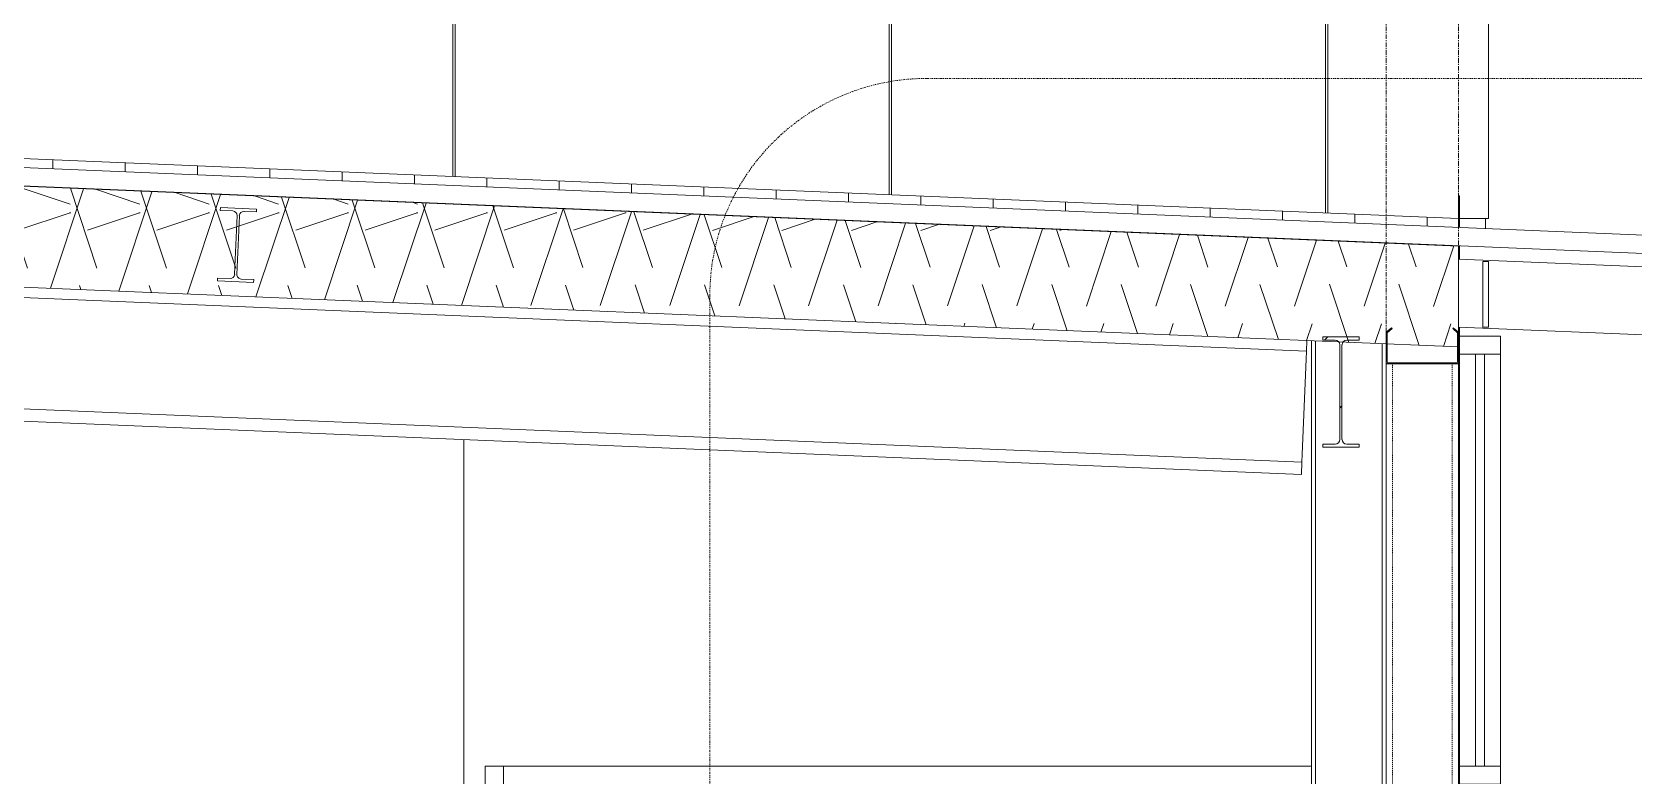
# Model space of a CAD drawing. Header units: inches. Extents: x 21386 to 98862, y -290 to 853.
# Drawn here: x 33353.4 to 33530.5, y 96.9 to 179.1 of the extents above; entities that cross this region are included whole.
import ezdxf

# ---------------------------------------------------------------- set-up
doc = ezdxf.new("R2010")
doc.units = ezdxf.units.IN
doc.header["$MEASUREMENT"] = 0
for name, pattern in [('Dash Dot 3_16_', [0.3125, 0.1875, -0.0625, 0, -0.0625]), ('Grid Line 1_2_', [0.875, 0.5, -0.125, 0.125, -0.125]), ('Hidden 1_8_', [0.1875, 0.125, -0.0625])]:
    doc.linetypes.add(name, pattern=pattern)
for name, color, linetype, lineweight in [('A-ANNO-SYMB', 150, 'Continuous', 9), ('A-CLNG', 13, 'Continuous', 13), ('A-CLNG-PATT', 13, 'Continuous', 25), ('A-GLAZ-CURT', 52, 'Continuous', 13), ('A-GLAZ-CWMG', 51, 'Continuous', 13), ('A-ROOF', 132, 'Continuous', 13), ('A-WALL', 113, 'Continuous', 13), ('A-WALL-PATT', 111, 'Continuous', 25), ('I-WALL', 2, 'Continuous', 13), ('S-BEAM', 12, 'Continuous', 13), ('S-COLS', 52, 'Continuous', 13), ('S-GRID', 1, 'Continuous', 9)]:
    doc.layers.add(name, color=color, linetype=linetype, lineweight=lineweight)
pattern_1 = [(0, (22785.02, 0.88), (-193, 193), [48, -145]), (90, (22785.02, 0.88), (-193, 1e-14), [96, -97]), (180, (22833.02, 96.88), (-193, 193), [48, -145]), (90, (22833.02, 0.88), (-193, 1e-14), [96, -97]), (180, (22833.02, 97.38), (-193, 193), [48, -145]), (90, (22833.02, 97.38), (-193, 1e-14), [96, -97]), (0, (22785.02, 193.38), (-193, 193), [48, -145]), (90, (22785.02, 97.38), (-193, 1e-14), [96, -97]), (0, (22833.27, 48.62), (-193, 193), [48, -145]), (90, (22833.27, 0.5), (-193, 1e-14), [48.125, -144.875]), (90, (22881.27, 0.5), (-193, 1e-14), [48.125, -144.875]), (0, (22833.27, 145.12), (-193, 193), [48, -145]), (90, (22833.27, 49.12), (-193, 1e-14), [96, -97]), (180, (22881.27, 49.12), (-193, 193), [48, -145]), (90, (22881.27, 49.12), (-193, 1e-14), [96, -97]), (90, (22833.27, 145.62), (-193, 1e-14), [48, -145]), (180, (22881.27, 145.62), (-193, 193), [48, -145]), (90, (22881.27, 145.62), (-193, 1e-14), [48, -145]), (0, (22881.52, 0.88), (-193, 193), [48, -145]), (90, (22881.52, 0.88), (-193, 1e-14), [96, -97]), (180, (22929.52, 96.88), (-193, 193), [48, -145]), (90, (22929.52, 0.88), (-193, 1e-14), [96, -97]), (180, (22929.52, 97.38), (-193, 193), [48, -145]), (90, (22929.52, 97.38), (-193, 1e-14), [96, -97]), (0, (22881.52, 193.38), (-193, 193), [48, -145]), (90, (22881.52, 97.38), (-193, 1e-14), [96, -97]), (0, (22929.77, 48.62), (-193, 193), [48, -145]), (90, (22929.77, 0.5), (-193, 1e-14), [48.125, -144.875]), (90, (22977.77, 0.5), (-193, 1e-14), [48.125, -144.875]), (0, (22929.77, 145.12), (-193, 193), [48, -145]), (90, (22929.77, 49.12), (-193, 1e-14), [96, -97]), (180, (22977.77, 49.12), (-193, 193), [48, -145]), (90, (22977.77, 49.12), (-193, 1e-14), [96, -97]), (90, (22929.77, 145.62), (-193, 1e-14), [48, -145]), (180, (22977.77, 145.62), (-193, 193), [48, -145]), (90, (22977.77, 145.62), (-193, 1e-14), [48, -145])]

# ---------------------------------------------------------------- blocks, each defined once
blk = doc.blocks.new('W-Wide Flange-Column - B2_E-1389165-Building Section - North_South looking East _ Fitness Center')
at = {"layer": 'S-COLS', "color": 8, "lineweight": 9}
for p, q in [((22779.05, 144.99), (22779.05, 0)), ((22779.49, 144.97), (22779.49, 0)), ((22786.87, 144.66), (22786.87, 0)), ((22787.3, 142.44), (22787.3, 142.63)), ((22779.05, -6), (22779.05, -12)), ((22779.49, -6), (22779.49, -12)), ((22786.87, -6), (22786.87, -12)), ((22787.3, -12), (22787.3, -6))]:
    blk.add_line(p, q, dxfattribs=at)
blk = doc.blocks.new('W-Wide Flange - 1_-3_ deep-1401279-Building Section - North_South looking East _ Fitness Center')
at = {"layer": 'S-BEAM', "color": 8, "lineweight": 9}
for p, q in [((22778.5, 143.84), (22370.3, 160.85)), ((22370.3, 148.55), (22777.99, 131.57)), ((22777.93, 130.21), (22370.3, 147.19)), ((22778.5, 143.84), (22778.46, 142.95)), ((22778.55, 145.01), (22778.5, 143.84)), ((22778.46, 142.95), (22778.02, 132.46)), ((22777.99, 131.57), (22777.93, 130.21)), ((22778.02, 132.46), (22777.99, 131.57))]:
    blk.add_line(p, q, dxfattribs=at)
blk = doc.blocks.new('W-Wide Flange - W12X19-1732174-Building Section - North_South looking East _ Fitness Center')
at = {"layer": 'S-BEAM', "lineweight": 9}
h = blk.add_hatch(dxfattribs=at)
h.set_pattern_fill('FP_37', color=8, style=0, pattern_type=2)
h.set_pattern_definition([(45, (22011.012, 102), (-19.007, 19.007), []), (45, (22011.012, 130.8), (-19.007, 19.007), [])])
h.paths.add_polyline_path([(22784.31, 133.23), (22784.31, 133.58), (22782.95, 133.58), (22782.57, 133.73), (22782.42, 134.1), (22782.42, 144.55), (22782.57, 144.92), (22782.95, 145.08), (22784.31, 145.08), (22784.31, 145.43), (22780.3, 145.43), (22780.3, 145.08), (22781.66, 145.08), (22782.03, 144.92), (22782.19, 144.55), (22782.19, 134.1), (22782.03, 133.73), (22781.66, 133.58), (22780.3, 133.58), (22780.3, 133.23), (22782.25, 133.23)], flags=0)
at = {"layer": 'S-BEAM', "color": 7}
for p, q in [((22784.31, 145.43), (22780.3, 145.43)), ((22780.3, 145.43), (22780.3, 145.08)), ((22784.31, 145.08), (22784.31, 145.43)), ((22780.3, 145.08), (22781.66, 145.08)), ((22782.19, 144.55), (22782.19, 134.1)), ((22782.42, 134.1), (22782.42, 144.55)), ((22782.95, 145.08), (22784.31, 145.08)), ((22781.66, 133.58), (22780.3, 133.58)), ((22780.3, 133.58), (22780.3, 133.23)), ((22780.3, 133.23), (22784.31, 133.23)), ((22784.31, 133.58), (22782.95, 133.58)), ((22784.31, 133.23), (22784.31, 133.58))]:
    blk.add_line(p, q, dxfattribs=at)
for centre, start, end in [((22781.66, 144.55), 0, 90), ((22782.95, 144.55), 90, 180), ((22781.66, 134.1), 270, 0), ((22782.95, 134.1), 180, 270)]:
    blk.add_arc(centre, 0.525, start, end, dxfattribs=at)
blk = doc.blocks.new('Rectangular Mullion - Exterior 2_ x 4_5_-1142494-Building Section - North_South looking East _ Fitness Center')
at = {"layer": 'A-GLAZ-CWMG', "color": 8, "lineweight": 9}
for p, q in [((22689.68, 98), (22689.68, 2)), ((22689.68, 2), (22687.68, 2))]:
    blk.add_line(p, q, dxfattribs=at)
blk = doc.blocks.new('Dimension Lumber - 5_5 x 7_5 Glulam-1730132-Building Section - North_South looking East _ Fitness Center')
at = {"layer": 'S-BEAM', "color": 8, "lineweight": 9}
for p, q in [((22795.3, 154.01), (22855.29, 151.51)), ((22855.29, 151.51), (22854.98, 144.01)), ((22854.98, 144.01), (22795.3, 146.5))]:
    blk.add_line(p, q, dxfattribs=at)
blk = doc.blocks.new('W-Wide Flange - W8X15-1732027-Building Section - North_South looking East _ Fitness Center')
at = {"layer": 'S-BEAM', "color": 7}
for p, q in [((22658.4, 159.71), (22658.38, 159.4)), ((22662.4, 159.54), (22658.4, 159.71)), ((22662.39, 159.23), (22662.4, 159.54)), ((22658.38, 159.4), (22659.77, 159.34)), ((22660.24, 158.82), (22659.97, 152.34)), ((22660.22, 152.33), (22660.49, 158.81)), ((22661.01, 159.29), (22662.39, 159.23)), ((22658.07, 151.92), (22658.06, 151.61)), ((22658.06, 151.61), (22662.06, 151.44)), ((22659.46, 151.87), (22658.07, 151.92)), ((22662.08, 151.76), (22660.69, 151.81)), ((22662.06, 151.44), (22662.08, 151.76))]:
    blk.add_line(p, q, dxfattribs=at)
for centre, radius, start, end in [((22659.75, 158.84), 0.497, 357.6141, 87.6141), ((22660.98, 158.79), 0.498, 87.6141, 177.6141), ((22659.48, 152.36), 0.497, 267.6141, 357.6141), ((22660.71, 152.31), 0.498, 177.6141, 267.6141)]:
    blk.add_arc(centre, radius, start, end, dxfattribs=at)
blk = doc.blocks.new('System Panel - INSULATED LOW-E GLAZING _SEE ELEVATIONS FOR U-FACTOR_ SHGC_ _ LT_-1142338-Building Section - North_South looking East _ Fitness Center')
at = {"layer": 'A-GLAZ-CURT', "color": 7}
for p, q in [((22797.18, 143.5), (22797.18, 98)), ((22798.18, 143.5), (22797.18, 143.5)), ((22798.18, 98), (22798.18, 143.5)), ((22797.18, 98), (22798.18, 98))]:
    blk.add_line(p, q, dxfattribs=at)
at = {"layer": 'A-GLAZ-CURT', "color": 10, "lineweight": 9}
for p, q in [((22797.18, 143.5), (22797.18, 98)), ((22798.18, 143.5), (22797.18, 143.5)), ((22798.18, 98), (22798.18, 143.5)), ((22797.18, 98), (22798.18, 98))]:
    blk.add_line(p, q, dxfattribs=at)
blk = doc.blocks.new('Rectangular Mullion - Exterior 2_ x 4_5_-769207-Building Section - North_South looking East _ Fitness Center')
at = {"layer": 'A-GLAZ-CWMG', "color": 7}
for p, q in [((22795.43, 145.5), (22795.43, 143.5)), ((22799.93, 145.5), (22795.43, 145.5)), ((22799.93, 143.5), (22799.93, 145.5)), ((22795.43, 143.5), (22799.93, 143.5))]:
    blk.add_line(p, q, dxfattribs=at)
blk = doc.blocks.new('Rectangular Mullion - Exterior 2_ x 4_5_-1135298-Building Section - North_South looking East _ Fitness Center')
at = {"layer": 'A-GLAZ-CWMG', "color": 7}
for p, q in [((22795.43, 98), (22795.43, 96)), ((22799.93, 98), (22795.43, 98)), ((22799.93, 96), (22799.93, 98)), ((22795.43, 96), (22799.93, 96))]:
    blk.add_line(p, q, dxfattribs=at)
blk = doc.blocks.new('Rectangular Mullion - Exterior 2_ x 4_5_-1142356-Building Section - North_South looking East _ Fitness Center')
at = {"layer": 'A-GLAZ-CWMG', "color": 10, "lineweight": 9}
for p, q in [((22795.43, 143.5), (22797.18, 143.5)), ((22797.18, 143.5), (22798.18, 143.5)), ((22798.18, 143.5), (22799.93, 143.5)), ((22797.18, 98), (22795.43, 98)), ((22798.18, 98), (22797.18, 98)), ((22799.93, 98), (22798.18, 98))]:
    blk.add_line(p, q, dxfattribs=at)
at = {"layer": 'A-GLAZ-CWMG', "color": 8, "lineweight": 9}
for p, q in [((22795.43, 98), (22795.43, 143.5)), ((22799.93, 143.5), (22799.93, 98))]:
    blk.add_line(p, q, dxfattribs=at)
blk = doc.blocks.new('Girt_C - 8_D-1732029-Building Section - North_South looking East _ Fitness Center')
at = {"layer": 'S-BEAM', "color": 7}
for p, q in [((22787.88, 146.42), (22787.3, 145.94)), ((22787.3, 145.94), (22787.3, 142.63)), ((22787.41, 145.89), (22787.95, 146.34)), ((22787.41, 142.62), (22787.41, 145.89)), ((22787.95, 146.34), (22787.88, 146.42)), ((22794.73, 146.42), (22794.66, 146.34)), ((22794.66, 146.34), (22795.19, 145.89)), ((22795.3, 145.94), (22794.73, 146.42)), ((22795.19, 145.89), (22795.19, 142.62)), ((22795.3, 142.63), (22795.3, 145.94)), ((22795.12, 142.55), (22787.49, 142.55)), ((22787.49, 142.44), (22795.12, 142.44))]:
    blk.add_line(p, q, dxfattribs=at)
for centre, radius, start, end in [((22787.49, 142.63), 0.187, 180, 270), ((22787.49, 142.63), 0.0782, 183.0424, 270), ((22795.12, 142.63), 0.188, 270, 0), ((22795.12, 142.63), 0.0782, 270, 357.8773)]:
    blk.add_arc(centre, radius, start, end, dxfattribs=at)
blk = doc.blocks.new('C-Channel-Column - C8X13_7-1665977-Building Section - North_South looking East _ Fitness Center')
at = {"layer": 'S-COLS', "color": 8, "linetype": 'Hidden 1_8_', "lineweight": 9}
for p, q in [((22788.02, 0), (22788.02, 142.44)), ((22794.59, 0), (22794.59, 142.44))]:
    blk.add_line(p, q, dxfattribs=at)

msp = doc.modelspace()

# ---------------------------------------------------------------- hatches: boundary and pattern name
at = {"layer": 'A-CLNG-PATT', "lineweight": 9}
h = msp.add_hatch(dxfattribs=at)
h.set_pattern_fill('FP_35', color=8, style=0, pattern_type=2)
h.set_pattern_definition([(161.57, (22011.972, 102.96), (-7.6802237, -0.0009796), [0, -54.643, 6.067, 0]), (18.43, (22010.052, 102.96), (-7.6802237, 0.0009796), [0, -54.643, 6.067, 0]), (108.43, (22011.972, 102.96), (3.8382953, -19.2013653), [18.211, -42.499]), (71.57, (22010.052, 102.96), (3.8382953, 19.2013653), [18.211, -42.499])])
h.paths.add_polyline_path([(33511.11, 144.31), (33511.11, 155.45), (33086.11, 173.15), (33086.11, 162.02), (33498.06, 144.85)], flags=0)
at = {"layer": 'A-WALL-PATT', "lineweight": 9}
h = msp.add_hatch(dxfattribs=at)
h.set_pattern_fill('FP_23', color=8, style=0, pattern_type=2)
h.set_pattern_definition([(270, (23131.654, 100.524), (8, 5e-16), [])])
h.paths.add_polyline_path([(33514.11, 157.38), (33514.11, 158.5), (33511.24, 158.49), (33511.24, 157.5), (33511.61, 157.49)], flags=0)
h.paths.add_polyline_path([(33511.11, 157.51), (33511.11, 158.51), (33162.49, 173.04), (33162.49, 239.46), (33088.74, 239.46), (33088.74, 175.11), (33487.59, 158.49)], flags=0)
h = msp.add_hatch(dxfattribs=at)
h.set_pattern_fill('FP_40', color=8, style=0, pattern_type=2)
h.set_pattern_definition(pattern_1)
h.paths.add_polyline_path([(33511.61, 158.49), (33511.61, 239.46), (33162.49, 239.46), (33162.49, 173.04), (33511.11, 158.52), (33511.11, 161), (33511.24, 161), (33511.24, 158.51)], flags=0)
h = msp.add_hatch(dxfattribs=at)
h.set_pattern_fill('FP_40', color=8, style=0, pattern_type=2)
h.set_pattern_definition(pattern_1)
h.paths.add_polyline_path([(33511.61, 158.5), (33514.42, 158.5), (33514.42, 239.46), (33511.61, 239.46), (33511.61, 159.54)], flags=0)

# ---------------------------------------------------------------- linework, layer by layer
at = {"layer": 'A-ANNO-SYMB', "linetype": 'Dash Dot 3_16_'}
for p, q in [((33586.6, 173.98), (33452.32, 173.98)), ((33428.32, 149.98), (33428.32, -34.71))]:
    msp.add_line(p, q, dxfattribs=at)
msp.add_arc((33452.32, 149.98), 24, 90, 180, dxfattribs=at)
at = {"layer": 'A-CLNG', "color": 7}
for p, q in [((33511.11, 155.45), (33086.11, 173.15)), ((33086.11, 162.02), (33511.11, 144.31)), ((33511.11, 144.31), (33511.11, 155.45))]:
    msp.add_line(p, q, dxfattribs=at)
at = {"layer": 'A-ROOF', "color": 7}
for p, q in [((33577.42, 154.75), (33086.11, 175.22)), ((33086.11, 173.22), (33577.42, 152.74))]:
    msp.add_line(p, q, dxfattribs=at)
at = {"layer": 'A-WALL', "color": 8, "lineweight": 9}
for p, q in [((33514.42, 239.46), (33514.42, 158.5)), ((33162.49, 173.04), (33511.11, 158.51)), ((33511.24, 158.51), (33511.61, 158.49)), ((33511.61, 158.5), (33514.42, 158.5)), ((33511.61, 158.49), (33511.61, 158.5)), ((33514.11, 157.38), (33514.11, 158.5))]:
    msp.add_line(p, q, dxfattribs=at)
at = {"layer": 'I-WALL', "color": 8, "lineweight": 9}
for p, q in [((33511.24, 161), (33511.11, 161)), ((33511.11, 161), (33511.11, 157.51)), ((33511.24, 157.5), (33511.24, 161)), ((33511.24, 154), (33511.24, 155.5)), ((33511.24, 145.5), (33511.24, 146.49)), ((33401.11, 0), (33401.11, 134.07)), ((33403.49, 0), (33403.49, 98)), ((33403.49, 98), (33494.86, 98))]:
    msp.add_line(p, q, dxfattribs=at)
at = {"layer": 'I-WALL', "color": 7}
for p, q in [((33513.8, 153.75), (33513.8, 146.5)), ((33514.42, 153.75), (33513.8, 153.75)), ((33514.42, 146.5), (33514.42, 153.75)), ((33513.8, 146.5), (33514.42, 146.5))]:
    msp.add_line(p, q, dxfattribs=at)
at = {"layer": 'S-COLS', "color": 8, "lineweight": 9}
for p, q in [((33503.11, 0), (33503.11, 142.44)), ((33503.3, 142.44), (33503.11, 142.44)), ((33511.11, 142.44), (33510.92, 142.44)), ((33511.11, 142.44), (33511.11, 0))]:
    msp.add_line(p, q, dxfattribs=at)
at = {"layer": 'S-GRID', "linetype": 'Grid Line 1_2_'}
for p, q in [((33503.11, -273.16), (33503.11, 738.66)), ((33503.11, -273.16), (33503.11, 738.66)), ((33511.11, -273.16), (33511.11, 738.66)), ((33511.11, -273.16), (33511.11, 738.66))]:
    msp.add_line(p, q, dxfattribs=at)

# ---------------------------------------------------------------- block references
at = {"layer": 'A-GLAZ-CURT', "color": 10, "lineweight": 9}
msp.add_blockref('System Panel - INSULATED LOW-E GLAZING _SEE ELEVATIONS FOR U-FACTOR_ SHGC_ _ LT_-1142338-Building Section - North_South looking East _ Fitness Center', (10715.81, 0), dxfattribs=at)
at = {"layer": 'A-GLAZ-CWMG', "color": 8, "lineweight": 9}
for name in ['Rectangular Mullion - Exterior 2_ x 4_5_-769207-Building Section - North_South looking East _ Fitness Center', 'Rectangular Mullion - Exterior 2_ x 4_5_-1142356-Building Section - North_South looking East _ Fitness Center', 'Rectangular Mullion - Exterior 2_ x 4_5_-1142494-Building Section - North_South looking East _ Fitness Center', 'Rectangular Mullion - Exterior 2_ x 4_5_-1135298-Building Section - North_South looking East _ Fitness Center']:
    msp.add_blockref(name, (10715.81, 0), dxfattribs=at)
at = {"layer": 'S-BEAM', "color": 8, "lineweight": 9}
for name in ['W-Wide Flange - 1_-3_ deep-1401279-Building Section - North_South looking East _ Fitness Center', 'W-Wide Flange - W8X15-1732027-Building Section - North_South looking East _ Fitness Center', 'Dimension Lumber - 5_5 x 7_5 Glulam-1730132-Building Section - North_South looking East _ Fitness Center', 'W-Wide Flange - W12X19-1732174-Building Section - North_South looking East _ Fitness Center', 'Girt_C - 8_D-1732029-Building Section - North_South looking East _ Fitness Center']:
    msp.add_blockref(name, (10715.81, 0), dxfattribs=at)
at = {"layer": 'S-COLS', "color": 8, "lineweight": 9}
msp.add_blockref('W-Wide Flange-Column - B2_E-1389165-Building Section - North_South looking East _ Fitness Center', (10715.81, 0), dxfattribs=at)
at = {"layer": 'S-COLS', "color": 8, "linetype": 'Hidden 1_8_', "lineweight": 9}
msp.add_blockref('C-Channel-Column - C8X13_7-1665977-Building Section - North_South looking East _ Fitness Center', (10715.81, 0), dxfattribs=at)

doc.saveas('drawing.dxf')
